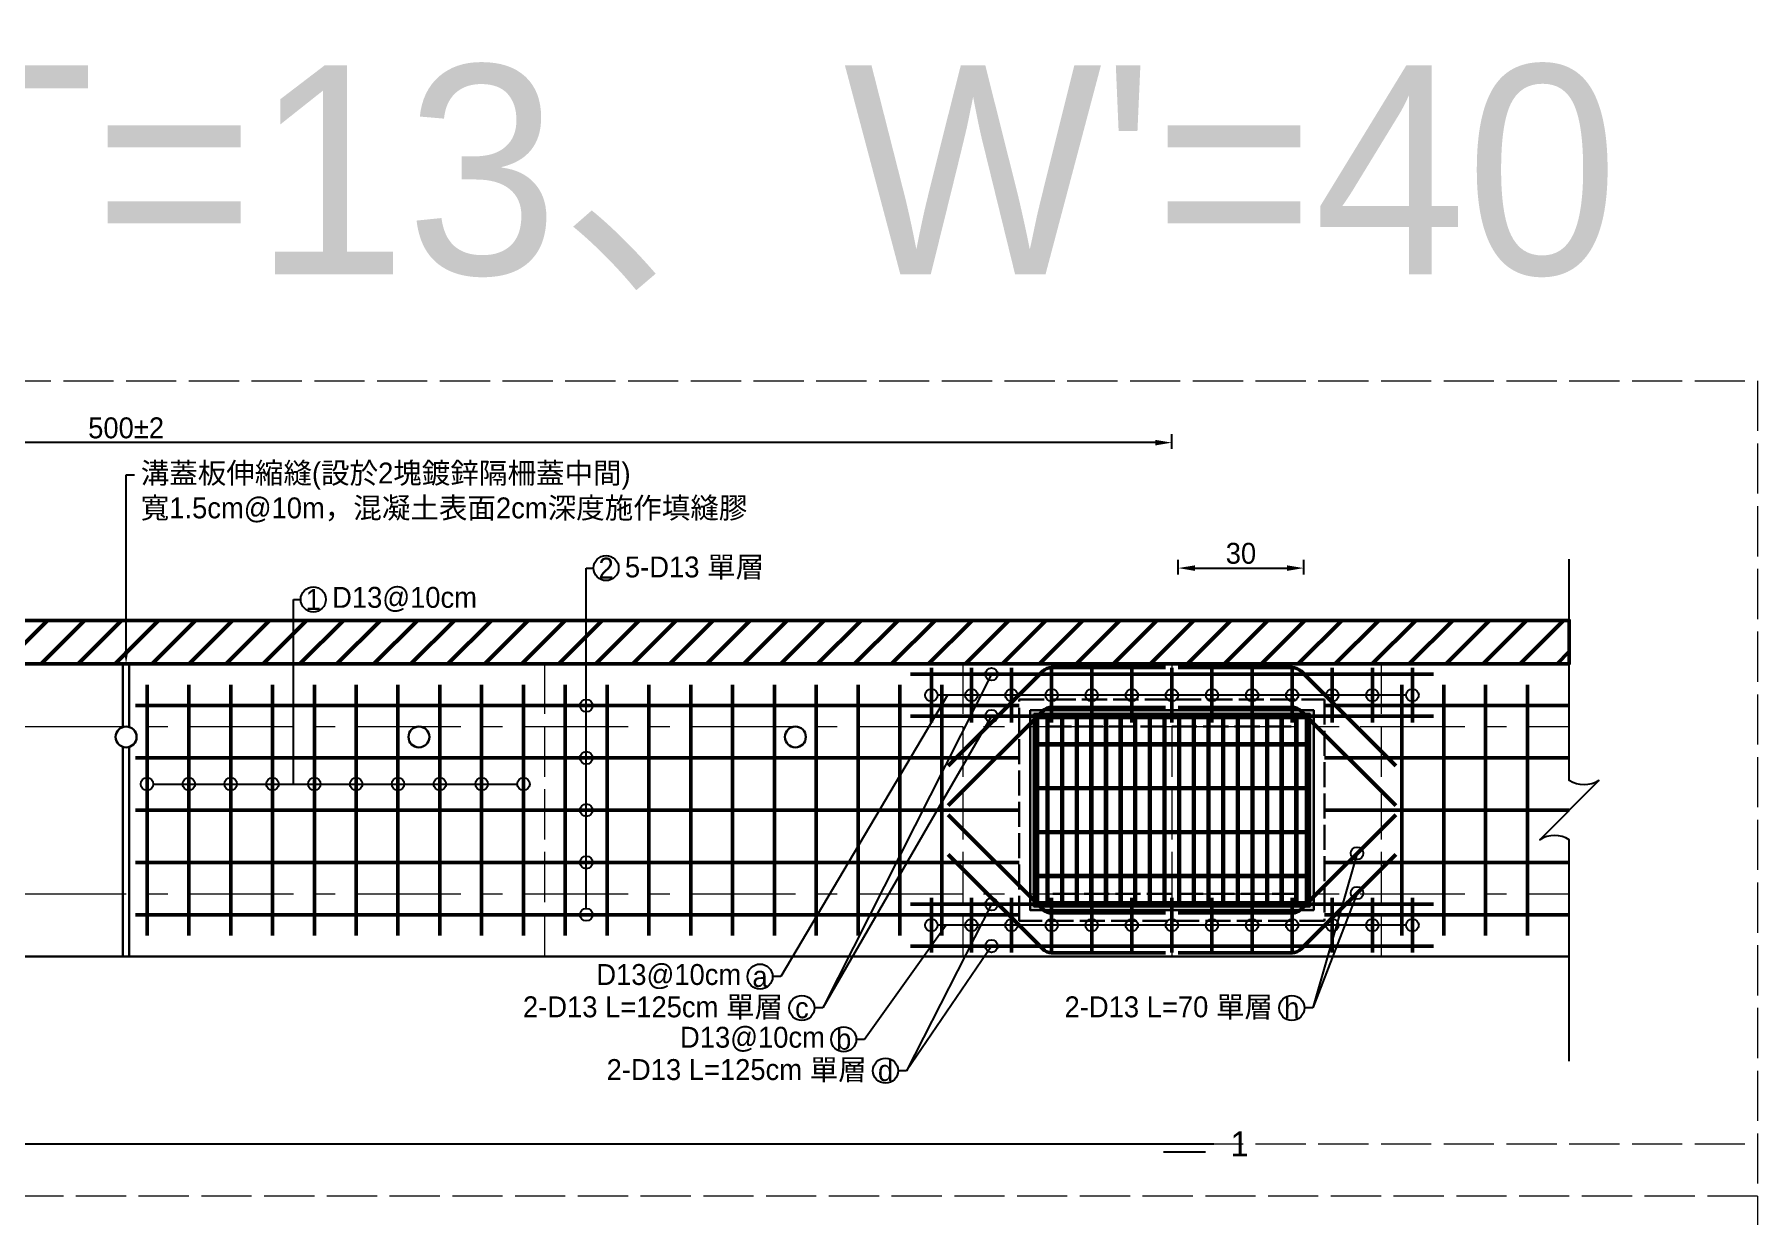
# Model space of a CAD drawing. Extents: x -4891 to 4829, y -5666 to -3242.
# Drawn here: x 327.2 to 739.1, y -3888.9 to -3606.5 of the extents above; entities that cross this region are included whole.
import ezdxf
from ezdxf import colors
from ezdxf.entities.mleader import LeaderData, LeaderLine
from ezdxf.math import Vec2, Vec3

# ---------------------------------------------------------------- set-up
doc = ezdxf.new("R2010")
doc.units = 0
doc.header["$MEASUREMENT"] = 0
doc.linetypes.add('ACAD_ISO02W100', pattern=[15, 12, -3])
doc.linetypes.add('CENTERX2', pattern=[4, 2.5, -0.5, 0.5, -0.5])
for name, color, linetype, lineweight in [('一、3.基本-變更', 1, 'Continuous', 50), ('二、1.繪圖-既有設施', 8, 'Continuous', 20), ('二、2.繪圖-施作項目', 181, 'Continuous', 30), ('二、5.繪圖-鋼筋', 60, 'Continuous', 50), ('二、6.繪圖-其他施作項目', 35, 'Continuous', 30)]:
    doc.layers.add(name, color=color, linetype=linetype, lineweight=lineweight)
doc.layers.add('一、4.基本-隱藏', color=9, linetype='ACAD_ISO02W100', lineweight=20, plot=False)
doc.layers.add('三、3.文字-註解文字', color=2, linetype='Continuous')
doc.styles.add('次圖名(詳圖)', font='MS PGothic.ttf', dxfattribs={"height": 6})
doc.styles.add('註解文字', font='MS PGothic.ttf', dxfattribs={"height": 5})
doc.dimstyles.new('註解文字', dxfattribs={"dimtxt": 5, "dimasz": 4, "dimexe": 2, "dimexo": 2.5, "dimgap": 1, "dimtad": 2, "dimzin": 0, "dimdsep": 46, "dimtxsty": '註解文字', "dimcen": 0.1, "dimclrd": 144, "dimclre": 144, "dimclrt": 256, "dimadec": 0, "dimazin": 0, "dimtfac": 1, "dimtofl": 0, "dimtmove": 0, "dimatfit": 3, "dimfxl": 1.5, "dimfxlon": 1, "dimtolj": 1, "dimtzin": 0, "dimlwd": -1, "dimlwe": -1, "dimarcsym": 1})
pattern_1 = [(45, (-606.2158, -3588.335), (-2.65165, 2.65165), []), (45, (-605.332, -3588.335), (-2.65165, 2.65165), []), (45, (-604.448, -3588.335), (-2.65165, 2.65165), []), (45, (-603.564, -3588.335), (-2.65165, 2.65165), [])]

# ---------------------------------------------------------------- blocks, each defined once
blk = doc.blocks.new('_None')
blk = doc.blocks.new('_Small')
at = {"color": 0, "linetype": 'ByBlock', "lineweight": -2}
blk.add_circle((0, 0), 0.25, dxfattribs=at)
blk = doc.blocks.new('*D16')
at = {"layer": 'Defpoints', "color": 0, "transparency": 16777216}
for p in [(99.15, -3704.1), (99.15, -3756.99), (599.15, -3756.99)]:
    blk.add_point(p, dxfattribs=at)
at = {"layer": '三、3.文字-註解文字', "color": 144, "transparency": 16777216}
for p, q in [((99.15, -3705.6), (99.15, -3702.1)), ((599.15, -3705.6), (599.15, -3702.1)), ((595.15, -3704.1), (103.15, -3704.1))]:
    blk.add_line(p, q, dxfattribs=at)
for points in [[(103.15, -3703.44), (103.15, -3704.77), (99.15, -3704.1)], [(595.15, -3703.44), (595.15, -3704.77), (599.15, -3704.1)]]:
    blk.add_solid(points, dxfattribs=at)
at = {"layer": '三、3.文字-註解文字', "transparency": 16777216, "insert": (349.15, -3700.6), "char_height": 5, "attachment_point": 5, "style": '註解文字'}
blk.add_mtext('\\A1;500±2', dxfattribs=at)
blk = doc.blocks.new('*D58')
at = {"layer": 'Defpoints', "color": 0, "linetype": 'Continuous', "transparency": 16777216}
for p in [(630.65, -3734.1), (600.65, -3757.91), (630.65, -3757.91)]:
    blk.add_point(p, dxfattribs=at)
at = {"layer": '三、3.文字-註解文字', "color": 144, "transparency": 16777216}
for p, q in [((600.65, -3735.6), (600.65, -3732.1)), ((604.65, -3734.1), (626.65, -3734.1)), ((630.65, -3735.6), (630.65, -3732.1))]:
    blk.add_line(p, q, dxfattribs=at)
at = {"layer": '三、3.文字-註解文字', "color": 144, "linetype": 'Continuous', "transparency": 16777216}
for points in [[(604.65, -3733.44), (604.65, -3734.77), (600.65, -3734.1)], [(626.65, -3733.44), (626.65, -3734.77), (630.65, -3734.1)]]:
    blk.add_solid(points, dxfattribs=at)
at = {"layer": '三、3.文字-註解文字', "linetype": 'Continuous', "transparency": 16777216, "insert": (615.65, -3730.6), "char_height": 5, "attachment_point": 5, "style": '註解文字'}
blk.add_mtext('\\A1;30', dxfattribs=at)

msp = doc.modelspace()

# ---------------------------------------------------------------- hatches: boundary and pattern name
at = {"layer": '一、3.基本-變更', "linetype": 'Continuous'}
h = msp.add_hatch(dxfattribs=at)
h.set_pattern_fill('ANSI31', color=256, scale=50)
h.set_pattern_definition([(45, (-1657.716, -42.5035), (-4.419417, 4.419417), [])])
h.paths.add_polyline_path([(694.145, -3746.602), (4.145, -3746.602), (4.145, -3756.989), (694.145, -3756.989)])
at = {"layer": '二、6.繪圖-其他施作項目'}
h = msp.add_hatch(color=256, dxfattribs=at)
h.dxf.hatch_style = 1
h.paths.add_polyline_path([(565.245, -3768.089), (565.245, -3815.889), (633.045, -3815.889), (633.045, -3768.089)])
h.paths.add_polyline_path([(566.145, -3768.989), (632.145, -3768.989), (632.145, -3814.989), (566.145, -3814.989)], flags=16)
h.paths.add_polyline_path([(569.145, -3771.989), (629.145, -3771.989), (629.145, -3811.989), (569.145, -3811.989)], flags=0)
h = msp.add_hatch(dxfattribs=at)
h.set_pattern_fill('ANSI34', color=256, scale=5)
h.set_pattern_definition(pattern_1)
h.paths.add_polyline_path([(631.145, -3775.989), (567.145, -3775.989), (567.145, -3776.489), (631.145, -3776.489)])
h = msp.add_hatch(dxfattribs=at)
h.set_pattern_fill('ANSI34', color=256, scale=5)
h.set_pattern_definition(pattern_1)
h.paths.add_polyline_path([(631.145, -3786.489), (567.145, -3786.489), (567.145, -3786.989), (631.145, -3786.989)])
h = msp.add_hatch(dxfattribs=at)
h.set_pattern_fill('ANSI34', color=256, scale=5)
h.set_pattern_definition(pattern_1)
h.paths.add_polyline_path([(631.145, -3796.989), (567.145, -3796.989), (567.145, -3797.489), (631.145, -3797.489)])
h = msp.add_hatch(dxfattribs=at)
h.set_pattern_fill('ANSI34', color=256, scale=5)
h.set_pattern_definition(pattern_1)
h.paths.add_polyline_path([(631.145, -3807.489), (567.145, -3807.489), (567.145, -3807.989), (631.145, -3807.989)])

# ---------------------------------------------------------------- linework, layer by layer
at = {"linetype": 'Continuous'}
msp.add_lwpolyline([(354.145, -3779.489), (354.145, -3792.014)], dxfattribs=at)
at = {"layer": '一、3.基本-變更', "linetype": 'Continuous'}
msp.add_lwpolyline([(4.145, -3756.989), (694.145, -3756.989), (694.145, -3746.602), (4.145, -3746.602)], close=True, dxfattribs=at)
at = {"layer": '一、4.基本-隱藏'}
for points in [[(-40.855, -3689.296), (739.145, -3689.296), (739.145, -4196.296), (-40.855, -4196.296)], [(-40.855, -3689.296), (739.145, -3689.296), (739.145, -3884.296), (-40.855, -3884.296)]]:
    msp.add_lwpolyline(points, close=True, dxfattribs=at)
for points in [[(449.145, -3756.989), (449.145, -3826.989)], [(549.145, -3756.989), (549.145, -3826.989)], [(599.145, -3756.989), (599.145, -3826.989)], [(649.145, -3756.989), (649.145, -3826.989)], [(-40.855, -3871.796), (739.145, -3871.796)]]:
    msp.add_lwpolyline(points, dxfattribs=at)
at = {"layer": '三、3.文字-註解文字'}
msp.add_lwpolyline([(694.145, -3851.989), (694.145, -3799.06, 0.2828427), (687.074, -3799.06), (701.216, -3784.918, -0.2828427), (694.145, -3784.918), (694.145, -3731.989)], format="xyb", dxfattribs=at)
at = {"layer": '三、3.文字-註解文字', "color": 144}
for points in [[(655.145, -3764.489), (543.145, -3764.489)], [(355.645, -3785.752), (442.645, -3785.752)], [(655.145, -3819.489), (543.145, -3819.489)]]:
    msp.add_lwpolyline(points, dxfattribs=at)
at = {"layer": '三、3.文字-註解文字'}
for points in [[(89.145, -3871.796), (609.145, -3871.796)], [(607.145, -3873.796), (597.145, -3873.796)]]:
    msp.add_lwpolyline(points, dxfattribs=at)
for centre in [(463.895, -3734.102), (393.895, -3741.602), (500.692, -3831.796), (510.692, -3839.296), (627.809, -3839.296), (520.692, -3846.796), (530.692, -3854.296)]:
    msp.add_circle(centre, 3, dxfattribs=at)
at = {"layer": '三、3.文字-註解文字', "color": 144}
for centre in [(541.645, -3764.489), (551.228, -3764.489), (560.812, -3764.489), (570.395, -3764.489), (579.978, -3764.489), (589.562, -3764.489), (599.145, -3764.489), (608.728, -3764.489), (618.312, -3764.489), (627.895, -3764.489), (637.478, -3764.489), (647.062, -3764.489), (656.645, -3764.489), (459.145, -3766.989), (459.145, -3779.489), (354.145, -3785.752), (364.145, -3785.752), (374.145, -3785.752), (384.145, -3785.752), (394.145, -3785.752), (404.145, -3785.752), (414.145, -3785.752), (424.145, -3785.752), (434.145, -3785.752), (444.145, -3785.752), (459.145, -3791.989), (459.145, -3804.489), (459.145, -3816.989), (541.645, -3819.489), (551.228, -3819.489), (560.812, -3819.489), (570.395, -3819.489), (579.978, -3819.489), (589.562, -3819.489), (599.145, -3819.489), (608.728, -3819.489), (618.312, -3819.489), (627.895, -3819.489), (637.478, -3819.489), (647.062, -3819.489), (656.645, -3819.489)]:
    msp.add_circle(centre, 1.5, dxfattribs=at)
at = {"layer": '二、1.繪圖-既有設施', "linetype": 'CENTERX2', "ltscale": 10}
for points in [[(4.145, -3771.989), (694.145, -3771.989)], [(4.145, -3811.989), (694.145, -3811.989)]]:
    msp.add_lwpolyline(points, dxfattribs=at)
at = {"layer": '二、2.繪圖-施作項目', "linetype": 'Continuous'}
for points in [[(4.145, -3756.989), (694.145, -3756.989)], [(348.395, -3756.989), (348.395, -3772.104)], [(349.895, -3756.989), (349.895, -3772.104)], [(348.395, -3776.874), (348.395, -3826.989)], [(349.895, -3776.874), (349.895, -3826.989)], [(4.145, -3826.989), (694.145, -3826.989)]]:
    msp.add_lwpolyline(points, dxfattribs=at)
at = {"layer": '二、5.繪圖-鋼筋'}
for points in [[(536.645, -3759.489), (661.645, -3759.489)], [(541.645, -3770.989), (541.645, -3757.989)], [(551.228, -3770.989), (551.228, -3757.989)], [(560.812, -3770.989), (560.812, -3757.989)], [(570.395, -3770.989), (570.395, -3757.989)], [(579.978, -3770.989), (579.978, -3757.989)], [(589.562, -3770.989), (589.562, -3757.989)], [(599.145, -3770.989), (599.145, -3757.989)], [(608.728, -3770.989), (608.728, -3757.989)], [(618.312, -3770.989), (618.312, -3757.989)], [(627.895, -3770.989), (627.895, -3757.989)], [(637.478, -3770.989), (637.478, -3757.989)], [(647.062, -3770.989), (647.062, -3757.989)], [(656.645, -3770.989), (656.645, -3757.989)], [(354.145, -3762.039), (354.145, -3821.989)], [(364.145, -3762.039), (364.145, -3821.989)], [(374.145, -3762.039), (374.145, -3821.989)], [(384.145, -3762.039), (384.145, -3821.989)], [(394.145, -3762.039), (394.145, -3821.989)], [(404.145, -3762.039), (404.145, -3821.989)], [(414.145, -3762.039), (414.145, -3821.989)], [(424.145, -3762.039), (424.145, -3821.989)], [(434.145, -3762.039), (434.145, -3821.989)], [(444.145, -3762.039), (444.145, -3821.989)], [(454.145, -3762.039), (454.145, -3821.989)], [(464.145, -3762.039), (464.145, -3821.989)], [(474.145, -3762.039), (474.145, -3821.989)], [(484.145, -3762.039), (484.145, -3821.989)], [(494.145, -3762.039), (494.145, -3821.989)], [(504.145, -3762.039), (504.145, -3821.989)], [(514.145, -3762.039), (514.145, -3821.989)], [(524.145, -3762.039), (524.145, -3821.989)], [(534.145, -3762.039), (534.145, -3821.989)], [(544.145, -3762.039), (544.145, -3821.989)], [(654.145, -3762.039), (654.145, -3821.989)], [(664.145, -3762.039), (664.145, -3821.989)], [(674.145, -3762.039), (674.145, -3821.989)], [(684.145, -3762.039), (684.145, -3821.989)], [(536.645, -3769.489), (661.645, -3769.489)], [(541.645, -3812.989), (541.645, -3825.989)], [(551.228, -3812.989), (551.228, -3825.989)], [(560.812, -3812.989), (560.812, -3825.989)], [(570.395, -3812.989), (570.395, -3825.989)], [(579.978, -3812.989), (579.978, -3825.989)], [(589.562, -3812.989), (589.562, -3825.989)], [(599.145, -3812.989), (599.145, -3825.989)], [(608.728, -3812.989), (608.728, -3825.989)], [(618.312, -3812.989), (618.312, -3825.989)], [(627.895, -3812.989), (627.895, -3825.989)], [(637.478, -3812.989), (637.478, -3825.989)], [(647.062, -3812.989), (647.062, -3825.989)], [(656.645, -3812.989), (656.645, -3825.989)], [(536.645, -3814.489), (661.645, -3814.489)], [(536.645, -3824.489), (661.645, -3824.489)]]:
    msp.add_lwpolyline(points, dxfattribs=at)
for points in [[(597.645, -3757.909), (570.388, -3757.909, 0.1989124), (568.266, -3758.788), (545.645, -3781.409)], [(600.645, -3757.909), (627.902, -3757.909, -0.1989124), (630.024, -3758.788), (652.645, -3781.409)], [(597.645, -3767.409), (570.388, -3767.409, 0.1989124), (568.266, -3768.288), (545.645, -3790.909)], [(600.645, -3767.409), (627.902, -3767.409, -0.1989124), (630.024, -3768.288), (652.645, -3790.909)], [(597.645, -3816.569), (570.388, -3816.569, -0.1989124), (568.266, -3815.691), (545.645, -3793.069)], [(600.645, -3816.569), (627.902, -3816.569, 0.1989124), (630.024, -3815.691), (652.645, -3793.069)], [(597.645, -3826.069), (570.388, -3826.069, -0.1989124), (568.266, -3825.191), (545.645, -3802.569)], [(600.645, -3826.069), (627.902, -3826.069, 0.1989124), (630.024, -3825.191), (652.645, -3802.569)]]:
    msp.add_lwpolyline(points, format="xyb", dxfattribs=at)
at = {"layer": '二、5.繪圖-鋼筋', "linetype": 'Continuous'}
for points in [[(351.395, -3766.989), (562.645, -3766.989)], [(635.645, -3766.989), (694.145, -3766.989)], [(351.395, -3779.489), (562.645, -3779.489)], [(635.645, -3779.489), (694.145, -3779.489)], [(351.395, -3791.989), (562.645, -3791.989)], [(635.645, -3791.989), (694.145, -3791.989)], [(351.395, -3804.489), (562.645, -3804.489)], [(635.645, -3804.489), (694.145, -3804.489)], [(351.395, -3816.989), (562.645, -3816.989)], [(635.645, -3816.989), (694.145, -3816.989)]]:
    msp.add_lwpolyline(points, dxfattribs=at)
at = {"layer": '二、6.繪圖-其他施作項目', "linetype": 'ACAD_ISO02W100', "ltscale": 0.5}
for points in [[(562.645, -3765.489), (635.645, -3765.489), (635.645, -3818.489), (562.645, -3818.489)], [(569.145, -3771.989), (629.145, -3771.989), (629.145, -3811.989), (569.145, -3811.989)]]:
    msp.add_lwpolyline(points, close=True, dxfattribs=at)
at = {"layer": '二、6.繪圖-其他施作項目'}
for points in [[(565.245, -3768.089), (633.045, -3768.089), (633.045, -3815.889), (565.245, -3815.889)], [(566.145, -3768.989), (632.145, -3768.989), (632.145, -3814.989), (566.145, -3814.989)], [(566.645, -3769.489), (631.645, -3769.489), (631.645, -3814.489), (566.645, -3814.489)]]:
    msp.add_lwpolyline(points, close=True, dxfattribs=at)
for points in [[(566.645, -3769.489), (631.645, -3769.489)], [(566.645, -3769.489), (566.645, -3814.489)], [(567.145, -3769.489), (567.145, -3814.489)], [(567.145, -3769.989), (631.145, -3769.989)], [(569.145, -3769.989), (569.145, -3775.989)], [(569.645, -3769.989), (569.645, -3775.989)], [(572.645, -3769.989), (572.645, -3775.989)], [(573.145, -3769.989), (573.145, -3775.989)], [(576.145, -3769.989), (576.145, -3775.989)], [(576.645, -3769.989), (576.645, -3775.989)], [(579.645, -3769.989), (579.645, -3775.989)], [(580.145, -3769.989), (580.145, -3775.989)], [(583.145, -3769.989), (583.145, -3775.989)], [(583.645, -3769.989), (583.645, -3775.989)], [(586.645, -3769.989), (586.645, -3775.989)], [(587.145, -3769.989), (587.145, -3775.989)], [(590.145, -3769.989), (590.145, -3775.989)], [(590.645, -3769.989), (590.645, -3775.989)], [(593.645, -3769.989), (593.645, -3775.989)], [(594.145, -3769.989), (594.145, -3775.989)], [(597.145, -3769.989), (597.145, -3775.989)], [(597.645, -3769.989), (597.645, -3775.989)], [(600.645, -3769.989), (600.645, -3775.989)], [(601.145, -3769.989), (601.145, -3775.989)], [(604.145, -3769.989), (604.145, -3775.989)], [(604.645, -3769.989), (604.645, -3775.989)], [(607.645, -3769.989), (607.645, -3775.989)], [(608.145, -3769.989), (608.145, -3775.989)], [(611.145, -3769.989), (611.145, -3775.989)], [(611.645, -3769.989), (611.645, -3775.989)], [(614.645, -3769.989), (614.645, -3775.989)], [(615.145, -3769.989), (615.145, -3775.989)], [(618.145, -3769.989), (618.145, -3775.989)], [(618.645, -3769.989), (618.645, -3775.989)], [(621.645, -3769.989), (621.645, -3775.989)], [(622.145, -3769.989), (622.145, -3775.989)], [(625.145, -3769.989), (625.145, -3775.989)], [(625.645, -3769.989), (625.645, -3775.989)], [(628.645, -3769.989), (628.645, -3775.989)], [(629.145, -3769.989), (629.145, -3775.989)], [(631.145, -3769.489), (631.145, -3814.489)], [(631.645, -3769.489), (631.645, -3814.489)], [(567.145, -3775.989), (631.145, -3775.989)], [(567.145, -3776.489), (631.145, -3776.489)], [(569.145, -3776.489), (569.145, -3786.489)], [(569.645, -3776.489), (569.645, -3786.489)], [(572.645, -3776.489), (572.645, -3786.489)], [(573.145, -3776.489), (573.145, -3786.489)], [(576.145, -3776.489), (576.145, -3786.489)], [(576.645, -3776.489), (576.645, -3786.489)], [(579.645, -3776.489), (579.645, -3786.489)], [(580.145, -3776.489), (580.145, -3786.489)], [(583.145, -3776.489), (583.145, -3786.489)], [(583.645, -3776.489), (583.645, -3786.489)], [(586.645, -3776.489), (586.645, -3786.489)], [(587.145, -3776.489), (587.145, -3786.489)], [(590.145, -3776.489), (590.145, -3786.489)], [(590.645, -3776.489), (590.645, -3786.489)], [(593.645, -3776.489), (593.645, -3786.489)], [(594.145, -3776.489), (594.145, -3786.489)], [(597.145, -3776.489), (597.145, -3786.489)], [(597.645, -3776.489), (597.645, -3786.489)], [(600.645, -3776.489), (600.645, -3786.489)], [(601.145, -3776.489), (601.145, -3786.489)], [(604.145, -3776.489), (604.145, -3786.489)], [(604.645, -3776.489), (604.645, -3786.489)], [(607.645, -3776.489), (607.645, -3786.489)], [(608.145, -3776.489), (608.145, -3786.489)], [(611.145, -3776.489), (611.145, -3786.489)], [(611.645, -3776.489), (611.645, -3786.489)], [(614.645, -3776.489), (614.645, -3786.489)], [(615.145, -3776.489), (615.145, -3786.489)], [(618.145, -3776.489), (618.145, -3786.489)], [(618.645, -3776.489), (618.645, -3786.489)], [(621.645, -3776.489), (621.645, -3786.489)], [(622.145, -3776.489), (622.145, -3786.489)], [(625.145, -3776.489), (625.145, -3786.489)], [(625.645, -3776.489), (625.645, -3786.489)], [(628.645, -3776.489), (628.645, -3786.489)], [(629.145, -3776.489), (629.145, -3786.489)], [(567.145, -3786.489), (631.145, -3786.489)], [(567.145, -3786.989), (631.145, -3786.989)], [(569.145, -3786.989), (569.145, -3796.989)], [(569.645, -3786.989), (569.645, -3796.989)], [(572.645, -3786.989), (572.645, -3796.989)], [(573.145, -3786.989), (573.145, -3796.989)], [(576.145, -3786.989), (576.145, -3796.989)], [(576.645, -3786.989), (576.645, -3796.989)], [(579.645, -3786.989), (579.645, -3796.989)], [(580.145, -3786.989), (580.145, -3796.989)], [(583.145, -3786.989), (583.145, -3796.989)], [(583.645, -3786.989), (583.645, -3796.989)], [(586.645, -3786.989), (586.645, -3796.989)], [(587.145, -3786.989), (587.145, -3796.989)], [(590.145, -3786.989), (590.145, -3796.989)], [(590.645, -3786.989), (590.645, -3796.989)], [(593.645, -3786.989), (593.645, -3796.989)], [(594.145, -3786.989), (594.145, -3796.989)], [(597.145, -3786.989), (597.145, -3796.989)], [(597.645, -3786.989), (597.645, -3796.989)], [(600.645, -3786.989), (600.645, -3796.989)], [(601.145, -3786.989), (601.145, -3796.989)], [(604.145, -3786.989), (604.145, -3796.989)], [(604.645, -3786.989), (604.645, -3796.989)], [(607.645, -3786.989), (607.645, -3796.989)], [(608.145, -3786.989), (608.145, -3796.989)], [(611.145, -3786.989), (611.145, -3796.989)], [(611.645, -3786.989), (611.645, -3796.989)], [(614.645, -3786.989), (614.645, -3796.989)], [(615.145, -3786.989), (615.145, -3796.989)], [(618.145, -3786.989), (618.145, -3796.989)], [(618.645, -3786.989), (618.645, -3796.989)], [(621.645, -3786.989), (621.645, -3796.989)], [(622.145, -3786.989), (622.145, -3796.989)], [(625.145, -3786.989), (625.145, -3796.989)], [(625.645, -3786.989), (625.645, -3796.989)], [(628.645, -3786.989), (628.645, -3796.989)], [(629.145, -3786.989), (629.145, -3796.989)], [(567.145, -3796.989), (631.145, -3796.989)], [(567.145, -3797.489), (631.145, -3797.489)], [(569.145, -3797.489), (569.145, -3807.489)], [(569.645, -3797.489), (569.645, -3807.489)], [(572.645, -3797.489), (572.645, -3807.489)], [(573.145, -3797.489), (573.145, -3807.489)], [(576.145, -3797.489), (576.145, -3807.489)], [(576.645, -3797.489), (576.645, -3807.489)], [(579.645, -3797.489), (579.645, -3807.489)], [(580.145, -3797.489), (580.145, -3807.489)], [(583.145, -3797.489), (583.145, -3807.489)], [(583.645, -3797.489), (583.645, -3807.489)], [(586.645, -3797.489), (586.645, -3807.489)], [(587.145, -3797.489), (587.145, -3807.489)], [(590.145, -3797.489), (590.145, -3807.489)], [(590.645, -3797.489), (590.645, -3807.489)], [(593.645, -3797.489), (593.645, -3807.489)], [(594.145, -3797.489), (594.145, -3807.489)], [(597.145, -3797.489), (597.145, -3807.489)], [(597.645, -3797.489), (597.645, -3807.489)], [(600.645, -3797.489), (600.645, -3807.489)], [(601.145, -3797.489), (601.145, -3807.489)], [(604.145, -3797.489), (604.145, -3807.489)], [(604.645, -3797.489), (604.645, -3807.489)], [(607.645, -3797.489), (607.645, -3807.489)], [(608.145, -3797.489), (608.145, -3807.489)], [(611.145, -3797.489), (611.145, -3807.489)], [(611.645, -3797.489), (611.645, -3807.489)], [(614.645, -3797.489), (614.645, -3807.489)], [(615.145, -3797.489), (615.145, -3807.489)], [(618.145, -3797.489), (618.145, -3807.489)], [(618.645, -3797.489), (618.645, -3807.489)], [(621.645, -3797.489), (621.645, -3807.489)], [(622.145, -3797.489), (622.145, -3807.489)], [(625.145, -3797.489), (625.145, -3807.489)], [(625.645, -3797.489), (625.645, -3807.489)], [(628.645, -3797.489), (628.645, -3807.489)], [(629.145, -3797.489), (629.145, -3807.489)], [(567.145, -3807.489), (631.145, -3807.489)], [(567.145, -3807.989), (631.145, -3807.989)], [(569.145, -3807.989), (569.145, -3813.989)], [(569.645, -3807.989), (569.645, -3813.989)], [(572.645, -3807.989), (572.645, -3813.989)], [(573.145, -3807.989), (573.145, -3813.989)], [(576.145, -3807.989), (576.145, -3813.989)], [(576.645, -3807.989), (576.645, -3813.989)], [(579.645, -3807.989), (579.645, -3813.989)], [(580.145, -3807.989), (580.145, -3813.989)], [(583.145, -3807.989), (583.145, -3813.989)], [(583.645, -3807.989), (583.645, -3813.989)], [(586.645, -3807.989), (586.645, -3813.989)], [(587.145, -3807.989), (587.145, -3813.989)], [(590.145, -3807.989), (590.145, -3813.989)], [(590.645, -3807.989), (590.645, -3813.989)], [(593.645, -3807.989), (593.645, -3813.989)], [(594.145, -3807.989), (594.145, -3813.989)], [(597.145, -3807.989), (597.145, -3813.989)], [(597.645, -3807.989), (597.645, -3813.989)], [(600.645, -3807.989), (600.645, -3813.989)], [(601.145, -3807.989), (601.145, -3813.989)], [(604.145, -3807.989), (604.145, -3813.989)], [(604.645, -3807.989), (604.645, -3813.989)], [(607.645, -3807.989), (607.645, -3813.989)], [(608.145, -3807.989), (608.145, -3813.989)], [(611.145, -3807.989), (611.145, -3813.989)], [(611.645, -3807.989), (611.645, -3813.989)], [(614.645, -3807.989), (614.645, -3813.989)], [(615.145, -3807.989), (615.145, -3813.989)], [(618.145, -3807.989), (618.145, -3813.989)], [(618.645, -3807.989), (618.645, -3813.989)], [(621.645, -3807.989), (621.645, -3813.989)], [(622.145, -3807.989), (622.145, -3813.989)], [(625.145, -3807.989), (625.145, -3813.989)], [(625.645, -3807.989), (625.645, -3813.989)], [(628.645, -3807.989), (628.645, -3813.989)], [(629.145, -3807.989), (629.145, -3813.989)], [(567.145, -3813.989), (631.145, -3813.989)], [(566.645, -3814.489), (631.645, -3814.489)]]:
    msp.add_lwpolyline(points, dxfattribs=at)
for centre in [(349.145, -3774.489), (419.145, -3774.489), (509.145, -3774.489)]:
    msp.add_circle(centre, 2.5, dxfattribs=at)

# ---------------------------------------------------------------- texts
at = {"layer": '三、3.文字-註解文字'}
for s, width, gutter_width, insert, char_height, attachment_point, style in [("{\\fMS PGothic|b0|i0|c128|p34;溝牆保留  T=13、W}'{\\fMS PGothic|b0|i0|c128|p34;=}4{\\fMS PGothic|b0|i0|c128|p34;0}", 721.3836, 25, (349.145, -3669.296), 50, 8, '註解文字'), ('2', 8.38231, 30, (463.895, -3734.102), 5, 5, '註解文字'), ('5-D13 單層', 42.88103, 30, (468.395, -3734.102), 5, 4, '註解文字'), ('1', 8.38231, 30, (393.895, -3741.602), 5, 5, '註解文字'), ('D13@10cm', 15.95159, 30, (398.395, -3741.602), 5, 4, '註解文字'), ('D13@10cm', 39.45942, 30, (496.192, -3831.796), 5, 6, '註解文字'), ('a', 8.38231, 30, (500.692, -3831.796), 5, 5, '註解文字'), ('2-D13 L=125cm 單層', 78.12323, 30, (506.192, -3839.296), 5, 6, '註解文字'), ('c', 8.38231, 30, (510.692, -3839.296), 5, 5, '註解文字'), ('2-D13 L=70 單層', 78.12323, 30, (623.309, -3839.296), 5, 6, '註解文字'), ('h', 8.38231, 30, (627.809, -3839.296), 5, 5, '註解文字'), ('D13@10cm', 78.12323, 30, (516.192, -3846.796), 5, 6, '註解文字'), ('b', 8.38231, 30, (520.692, -3846.796), 5, 5, '註解文字'), ('2-D13 L=125cm 單層', 78.12323, 30, (526.192, -3854.296), 5, 6, '註解文字'), ('d', 8.38231, 30, (530.692, -3854.296), 5, 5, '註解文字'), ('1', 3, 15, (613.145, -3871.796), 6, 4, '次圖名(詳圖)')]:
    msp.add_mtext_dynamic_manual_height_columns(s, width=width, gutter_width=gutter_width, heights=[0], dxfattribs=dict(at, insert=insert, char_height=char_height, attachment_point=attachment_point, style=style))

# ---------------------------------------------------------------- dimensions: what is measured, and where the dimension line sits
dim = msp.add_linear_dim(base=(99.145, -3704.102), p1=(599.145, -3756.989), p2=(99.145, -3756.989), text='500±2', dimstyle='註解文字', dxfattribs=at)
dim.commit()
dim.dimension.update_dxf_attribs({"geometry": '*D16', "text_midpoint": (349.145, -3700.602)})
at = {"layer": '三、3.文字-註解文字', "linetype": 'Continuous'}
dim = msp.add_linear_dim(base=(630.645, -3734.102), p1=(600.645, -3757.909), p2=(630.645, -3757.909), text='30', dimstyle='註解文字', dxfattribs=at)
dim.commit()
dim.dimension.update_dxf_attribs({"geometry": '*D58', "text_midpoint": (615.645, -3730.602)})

# ---------------------------------------------------------------- leaders
at = {"layer": '三、3.文字-註解文字'}
ml = msp.add_multileader_mtext('Standard', dxfattribs=at)
ml.set_content('{\\fMS PGothic|b0|i0|c128|p34;溝蓋板伸縮縫(設於2塊鍍鋅隔柵蓋中間)}\\P{\\fMS PGothic|b0|i0|c128|p34;寬1.5cm@10m，混凝土表面2cm深度施作填縫膠}', color=256, style='註解文字')
ml.set_leader_properties(color=144, linetype='ByLayer', lineweight=-1)
ml.build(insert=Vec2(0, 0))
ml.multileader.update_dxf_attribs({"dogleg_length": 2, "arrow_head_size": 3})
ctx = ml.context
ctx.base_point, ctx.char_height, ctx.arrow_head_size, ctx.landing_gap_size, ctx.plane_origin = Vec3(351.145, -3711.796), 5, 3, 1.5, Vec3(349.145, -3746.796)
notes = []
notes.append((ctx, [(1, (1, 1, 0), (349.145, -3711.796), (1, 0), 2, [(0, [(349.145, -3756.989)], 0, [])])]))
ctx.mtext.insert, ctx.mtext.width, ctx.mtext.flow_direction = Vec3(352.645, -3708.87), 178.42764, 5
ml = msp.add_multileader_mtext('Standard', dxfattribs=at)
ml.set_content('{\\fMS PGothic|b0|i0|c128|p34; }', color=256, style='註解文字')
ml.set_leader_properties(color=144, linetype='ByLayer', lineweight=-1)
ml.set_arrow_properties(name='NONE')
ml.build(insert=Vec2(0, 0))
ml.multileader.update_dxf_attribs({"dogleg_length": 1.75, "arrow_head_size": 3})
ctx = ml.context
ctx.base_point, ctx.char_height, ctx.arrow_head_size, ctx.landing_gap_size, ctx.plane_origin = Vec3(460.895, -3734.102), 3, 3, 3, Vec3(430.249, -3779.057)
notes.append((ctx, [(0, (1, 1, 0), (459.145, -3734.102), (1, 0), 1.75, [(0, [(459.145, -3815.489)], 0, [])])]))
ctx.mtext.insert, ctx.mtext.flow_direction = Vec3(463.895, -3732.602), 5
ml = msp.add_multileader_mtext('Standard', dxfattribs=at)
ml.set_content('{\\fMS PGothic|b0|i0|c128|p34; }', color=256, style='註解文字')
ml.set_leader_properties(color=144, linetype='ByLayer', lineweight=-1)
ml.set_arrow_properties(name='NONE')
ml.build(insert=Vec2(0, 0))
ml.multileader.update_dxf_attribs({"dogleg_length": 1.75, "arrow_head_size": 3})
ctx = ml.context
ctx.base_point, ctx.char_height, ctx.arrow_head_size, ctx.landing_gap_size, ctx.plane_origin = Vec3(390.895, -3741.602), 3, 3, 3, Vec3(360.249, -3779.057)
notes.append((ctx, [(0, (1, 1, 0), (389.145, -3741.602), (1, 0), 1.75, [(0, [(389.145, -3785.752)], 0, [])])]))
ctx.mtext.insert, ctx.mtext.flow_direction = Vec3(393.895, -3740.102), 5
ml = msp.add_multileader_mtext('Standard', dxfattribs=at)
ml.set_content(' ', color=256, style='註解文字')
ml.set_leader_properties(color=144, linetype='ByLayer', lineweight=-1)
ml.set_arrow_properties(name='SMALL')
ml.build(insert=Vec2(0, 0))
ml.multileader.update_dxf_attribs({"dogleg_length": 2, "arrow_head_size": 6})
ctx = ml.context
ctx.base_point, ctx.char_height, ctx.arrow_head_size, ctx.landing_gap_size, ctx.plane_origin = Vec3(505.476, -3839.296), 5, 6, 3, Vec3(533.417, -3804.309)
ctx.text_align_type = 2
notes.append((ctx, [(1, (1, 1, 0), (515.692, -3839.296), (-1, 0), 2, [(0, [(556.02, -3759.489)], 0, [])])]))
ctx.mtext.insert, ctx.mtext.alignment, ctx.mtext.flow_direction = Vec3(510.692, -3836.796), 3, 5
ml = msp.add_multileader_mtext('Standard', dxfattribs=at)
ml.set_content(' ', color=256, style='註解文字')
ml.set_leader_properties(color=144, linetype='ByLayer', lineweight=-1)
ml.set_arrow_properties(name='NONE')
ml.build(insert=Vec2(0, 0))
ml.multileader.update_dxf_attribs({"dogleg_length": 2, "arrow_head_size": 3})
ctx = ml.context
ctx.base_point, ctx.char_height, ctx.arrow_head_size, ctx.landing_gap_size, ctx.plane_origin = Vec3(495.476, -3831.796), 5, 3, 3, Vec3(523.833, -3816.809)
ctx.text_align_type = 2
notes.append((ctx, [(1, (1, 1, 0), (505.692, -3831.796), (-1, 0), 2, [(0, [(545.523, -3764.489)], 0, [])])]))
ctx.mtext.insert, ctx.mtext.alignment, ctx.mtext.flow_direction = Vec3(500.692, -3829.296), 3, 5
ml = msp.add_multileader_mtext('Standard', dxfattribs=at)
ml.set_content('{\\fMS PGothic|b0|i0|c128|p34; }', color=256, style='註解文字')
ml.set_leader_properties(color=144, linetype='ByLayer', lineweight=-1)
ml.set_arrow_properties(name='SMALL')
ml.build(insert=Vec2(0, 0))
ml.multileader.update_dxf_attribs({"dogleg_length": 2, "arrow_head_size": 6})
ctx = ml.context
ctx.base_point, ctx.char_height, ctx.arrow_head_size, ctx.landing_gap_size, ctx.plane_origin = Vec3(505.476, -3839.296), 5, 6, 3, Vec3(533.417, -3819.309)
ctx.text_align_type = 2
notes.append((ctx, [(1, (1, 1, 0), (515.692, -3839.296), (-1, 0), 2, [(0, [(556.02, -3769.489)], 0, [])])]))
ctx.mtext.insert, ctx.mtext.alignment, ctx.mtext.flow_direction = Vec3(510.692, -3836.796), 3, 5
ml = msp.add_multileader_mtext('Standard', dxfattribs=at)
ml.set_content(' ', color=256, style='註解文字')
ml.set_leader_properties(color=144, linetype='ByLayer', lineweight=-1)
ml.set_arrow_properties(name='SMALL')
ml.build(insert=Vec2(0, 0))
ml.multileader.update_dxf_attribs({"dogleg_length": 2, "arrow_head_size": 6})
ctx = ml.context
ctx.base_point, ctx.char_height, ctx.arrow_head_size, ctx.landing_gap_size, ctx.plane_origin = Vec3(622.593, -3839.296), 5, 6, 3, Vec3(621.247, -3852.309)
ctx.text_align_type = 2
notes.append((ctx, [(1, (1, 1, 0), (632.809, -3839.296), (-1, 0), 2, [(0, [(643.404, -3802.31)], 0, [])])]))
ctx.mtext.insert, ctx.mtext.alignment, ctx.mtext.flow_direction = Vec3(627.809, -3836.796), 3, 5
ml = msp.add_multileader_mtext('Standard', dxfattribs=at)
ml.set_content(' ', color=256, style='註解文字')
ml.set_leader_properties(color=144, linetype='ByLayer', lineweight=-1)
ml.set_arrow_properties(name='SMALL')
ml.build(insert=Vec2(0, 0))
ml.multileader.update_dxf_attribs({"dogleg_length": 2, "arrow_head_size": 6})
ctx = ml.context
ctx.base_point, ctx.char_height, ctx.arrow_head_size, ctx.landing_gap_size, ctx.plane_origin = Vec3(525.476, -3854.296), 5, 6, 3, Vec3(531.333, -3856.309)
ctx.text_align_type = 2
notes.append((ctx, [(1, (1, 1, 0), (535.692, -3854.296), (-1, 0), 2, [(0, [(556.02, -3814.489)], 0, [])])]))
ctx.mtext.insert, ctx.mtext.alignment, ctx.mtext.flow_direction = Vec3(530.692, -3851.796), 3, 5
ml = msp.add_multileader_mtext('Standard', dxfattribs=at)
ml.set_content(' ', color=256, style='註解文字')
ml.set_leader_properties(color=144, linetype='ByLayer', lineweight=-1)
ml.set_arrow_properties(name='SMALL')
ml.build(insert=Vec2(0, 0))
ml.multileader.update_dxf_attribs({"dogleg_length": 2, "arrow_head_size": 6})
ctx = ml.context
ctx.base_point, ctx.char_height, ctx.arrow_head_size, ctx.landing_gap_size, ctx.plane_origin = Vec3(622.593, -3839.296), 5, 6, 3, Vec3(621.247, -3860.809)
ctx.text_align_type = 2
notes.append((ctx, [(1, (1, 1, 0), (632.809, -3839.296), (-1, 0), 2, [(0, [(643.404, -3811.81)], 0, [])])]))
ctx.mtext.insert, ctx.mtext.alignment, ctx.mtext.flow_direction = Vec3(627.809, -3836.796), 3, 5
ml = msp.add_multileader_mtext('Standard', dxfattribs=at)
ml.set_content(' ', color=256, style='註解文字')
ml.set_leader_properties(color=144, linetype='ByLayer', lineweight=-1)
ml.set_arrow_properties(name='NONE')
ml.build(insert=Vec2(0, 0))
ml.multileader.update_dxf_attribs({"dogleg_length": 2, "arrow_head_size": 3})
ctx = ml.context
ctx.base_point, ctx.char_height, ctx.arrow_head_size, ctx.landing_gap_size, ctx.plane_origin = Vec3(515.476, -3846.796), 5, 3, 3, Vec3(523.833, -3866.809)
ctx.text_align_type = 2
notes.append((ctx, [(1, (1, 1, 0), (525.692, -3846.796), (-1, 0), 2, [(0, [(545.225, -3819.489)], 0, [])])]))
ctx.mtext.insert, ctx.mtext.alignment, ctx.mtext.flow_direction = Vec3(520.692, -3844.296), 3, 5
ml = msp.add_multileader_mtext('Standard', dxfattribs=at)
ml.set_content('{\\fMS PGothic|b0|i0|c128|p34; }', color=256, style='註解文字')
ml.set_leader_properties(color=144, linetype='ByLayer', lineweight=-1)
ml.set_arrow_properties(name='SMALL')
ml.build(insert=Vec2(0, 0))
ml.multileader.update_dxf_attribs({"dogleg_length": 2, "arrow_head_size": 6})
ctx = ml.context
ctx.base_point, ctx.char_height, ctx.arrow_head_size, ctx.landing_gap_size, ctx.plane_origin = Vec3(525.476, -3854.296), 5, 6, 3, Vec3(531.333, -3871.309)
ctx.text_align_type = 2
notes.append((ctx, [(1, (1, 1, 0), (535.692, -3854.296), (-1, 0), 2, [(0, [(556.02, -3824.489)], 0, [])])]))
ctx.mtext.insert, ctx.mtext.alignment, ctx.mtext.flow_direction = Vec3(530.692, -3851.796), 3, 5
for ctx, leaders in notes:
    for number, flags, end, landing, length, lines in leaders:
        leader = LeaderData()
        leader.index, (leader.has_last_leader_line, leader.has_dogleg_vector, leader.attachment_direction) = number, flags
        leader.last_leader_point, leader.dogleg_vector, leader.dogleg_length = Vec3(end), Vec3(landing), length
        for number, points, colour, breaks in lines:
            line = LeaderLine()
            line.index, line.vertices, line.color, line.breaks = number, Vec3.list(points), colors.encode_raw_color(colour), breaks
            leader.lines.append(line)
        ctx.leaders.append(leader)

doc.saveas('drawing.dxf')
